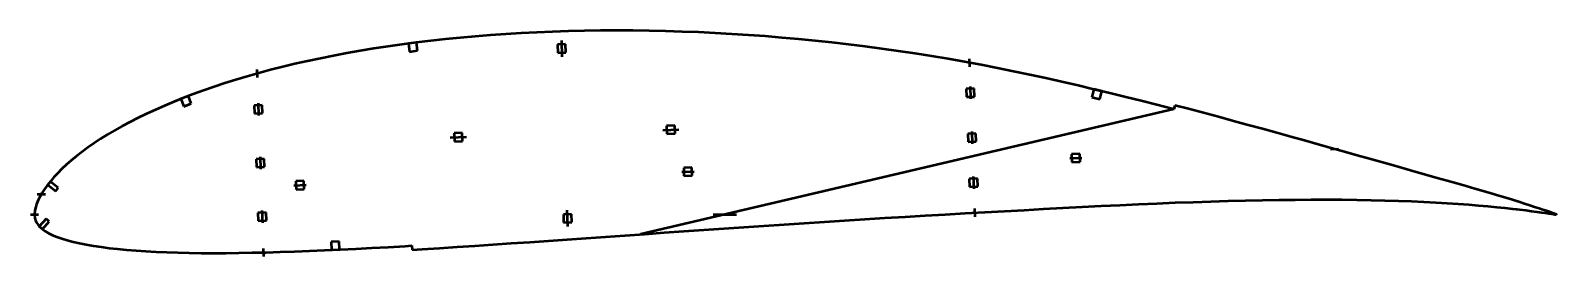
# Model space of a CAD drawing. Header units: metres. Extents: x -262 to 487, y -21 to 90.
import ezdxf

# ---------------------------------------------------------------- set-up
doc = ezdxf.new("R2010")
doc.units = ezdxf.units.M
for name, color, linetype, lineweight in [('FoilLayer', 1, 'Continuous', 50), ('StringerLayer', 1, 'Continuous', 50), ('SubLayer', 1, 'Continuous', 50)]:
    doc.layers.add(name, color=color, linetype=linetype, lineweight=lineweight)

msp = doc.modelspace()

# ---------------------------------------------------------------- linework, layer by layer
at = {"layer": 'FoilLayer'}
for p, q in [((1.86, 90.09), (-5.93, 89.84)), ((9.7, 90.26), (1.86, 90.09)), ((17.6, 90.37), (9.7, 90.26)), ((25.55, 90.43), (17.6, 90.37)), ((33.53, 90.4), (25.55, 90.43)), ((41.55, 90.29), (33.53, 90.4)), ((49.6, 90.11), (41.55, 90.29)), ((57.7, 89.86), (49.6, 90.11)), ((-86.88, 82.58), (-93.72, 81.54)), ((-79.93, 83.57), (-86.88, 82.58)), ((-72.9, 84.49), (-79.93, 83.57)), ((-65.77, 85.36), (-72.9, 84.49)), ((-58.56, 86.17), (-65.77, 85.36)), ((-51.28, 86.9), (-58.56, 86.17)), ((-43.91, 87.55), (-51.28, 86.9)), ((-36.45, 88.14), (-43.91, 87.55)), ((-28.91, 88.67), (-36.45, 88.14)), ((-21.31, 89.13), (-28.91, 88.67)), ((-13.64, 89.53), (-21.31, 89.13)), ((-5.93, 89.84), (-13.64, 89.53)), ((65.83, 89.55), (57.7, 89.86)), ((73.98, 89.17), (65.83, 89.55)), ((82.14, 88.71), (73.98, 89.17)), ((90.32, 88.18), (82.14, 88.71)), ((98.53, 87.57), (90.32, 88.18)), ((106.74, 86.91), (98.53, 87.57)), ((114.96, 86.17), (106.74, 86.91)), ((123.18, 85.36), (114.96, 86.17)), ((131.39, 84.5), (123.18, 85.36)), ((139.59, 83.55), (131.39, 84.5)), ((147.79, 82.53), (139.59, 83.55)), ((155.97, 81.44), (147.79, 82.53)), ((-126.34, 75.39), (-132.52, 74)), ((-120.03, 76.74), (-126.34, 75.39)), ((-113.61, 78.03), (-120.03, 76.74)), ((-107.08, 79.26), (-113.61, 78.03)), ((-100.45, 80.44), (-107.08, 79.26)), ((-93.72, 81.54), (-100.45, 80.44)), ((164.14, 80.29), (155.97, 81.44)), ((172.3, 79.07), (164.14, 80.29)), ((180.43, 77.78), (172.3, 79.07)), ((188.53, 76.43), (180.43, 77.78)), ((196.61, 75.01), (188.53, 76.43)), ((204.67, 73.52), (196.61, 75.01)), ((-156.02, 67.86), (-161.58, 66.22)), ((-150.32, 69.49), (-156.02, 67.86)), ((-144.5, 71.05), (-150.32, 69.49)), ((-138.57, 72.56), (-144.5, 71.05)), ((-132.52, 74), (-138.57, 72.56)), ((212.7, 71.97), (204.67, 73.52)), ((220.7, 70.36), (212.7, 71.97)), ((228.66, 68.71), (220.7, 70.36)), ((236.57, 66.98), (228.66, 68.71)), ((-177.46, 60.98), (-182.48, 59.15)), ((-172.3, 62.77), (-177.46, 60.98)), ((-167.01, 64.52), (-172.3, 62.77)), ((-161.58, 66.22), (-167.01, 64.52)), ((244.46, 65.2), (236.57, 66.98)), ((252.34, 63.37), (244.46, 65.2)), ((260.19, 61.51), (252.34, 63.37)), ((268, 59.63), (260.19, 61.51)), ((-196.71, 53.45), (-201.15, 51.49)), ((-192.12, 55.38), (-196.71, 53.45)), ((-187.37, 57.28), (-192.12, 55.38)), ((-182.48, 59.15), (-187.37, 57.28)), ((275.76, 57.74), (268, 59.63)), ((283.44, 55.82), (275.76, 57.74)), ((291.07, 53.88), (283.44, 55.82)), ((298.64, 51.92), (291.07, 53.88)), ((300, 53.63), (299.49, 51.7)), ((306.65, 51.89), (300, 53.63)), ((-213.61, 45.43), (-217.46, 43.38)), ((-209.6, 47.48), (-213.61, 45.43)), ((-205.45, 49.49), (-209.6, 47.48)), ((-201.15, 51.49), (-205.45, 49.49)), ((299.49, 51.7), (37.5, -9.72)), ((299.49, 51.7), (298.64, 51.92)), ((314.09, 49.91), (306.65, 51.89)), ((321.44, 47.94), (314.09, 49.91)), ((328.71, 45.95), (321.44, 47.94)), ((335.91, 43.98), (328.71, 45.95)), ((-224.67, 39.25), (-228.03, 37.15)), ((-221.15, 41.31), (-224.67, 39.25)), ((-217.46, 43.38), (-221.15, 41.31)), ((343.01, 42.03), (335.91, 43.98)), ((350.01, 40.1), (343.01, 42.03)), ((356.89, 38.2), (350.01, 40.1)), ((363.66, 36.31), (356.89, 38.2)), ((-237.19, 30.8), (-239.91, 28.7)), ((-234.29, 32.92), (-237.19, 30.8)), ((-231.23, 35.04), (-234.29, 32.92)), ((-228.03, 37.15), (-231.23, 35.04)), ((370.31, 34.44), (363.66, 36.31)), ((376.84, 32.61), (370.31, 34.44)), ((383.25, 30.82), (376.84, 32.61)), ((389.5, 29.06), (383.25, 30.82)), ((-244.84, 24.53), (-247.06, 22.43)), ((-242.46, 26.62), (-244.84, 24.53)), ((-239.91, 28.7), (-242.46, 26.62)), ((395.61, 27.34), (389.5, 29.06)), ((401.56, 25.66), (395.61, 27.34)), ((407.37, 24.02), (401.56, 25.66)), ((413.01, 22.43), (407.37, 24.02)), ((-252.74, 16.3), (-254.3, 14.32)), ((-251.01, 18.31), (-252.74, 16.3)), ((-249.11, 20.37), (-251.01, 18.31)), ((-247.06, 22.43), (-249.11, 20.37)), ((418.48, 20.88), (413.01, 22.43)), ((423.77, 19.39), (418.48, 20.88)), ((428.88, 17.93), (423.77, 19.39)), ((433.81, 16.54), (428.88, 17.93)), ((438.54, 15.19), (433.81, 16.54)), ((443.07, 13.9), (438.54, 15.19)), ((-257.93, 8.67), (-258.77, 6.97)), ((-256.89, 10.52), (-257.93, 8.67)), ((-255.68, 12.39), (-256.89, 10.52)), ((-254.3, 14.32), (-255.68, 12.39)), ((447.4, 12.65), (443.07, 13.9)), ((451.51, 11.45), (447.4, 12.65)), ((455.42, 10.3), (451.51, 11.45)), ((459.12, 9.2), (455.42, 10.3)), ((462.61, 8.14), (459.12, 9.2)), ((465.88, 7.13), (462.61, 8.14)), ((-260.5, 0.23), (-260.51, -0.17)), ((-260.32, 2), (-260.5, 0.23)), ((-259.97, 3.75), (-260.32, 2)), ((-259.48, 5.12), (-259.97, 3.75)), ((-258.77, 6.97), (-259.48, 5.12)), ((177.22, -0.54), (187.03, 0.03)), ((187.03, 0.03), (196.8, 0.61)), ((196.8, 0.61), (206.54, 1.17)), ((206.54, 1.17), (216.24, 1.7)), ((216.24, 1.7), (225.85, 2.21)), ((225.85, 2.21), (235.39, 2.72)), ((235.39, 2.72), (244.88, 3.24)), ((244.88, 3.24), (254.3, 3.73)), ((254.3, 3.73), (263.64, 4.18)), ((263.64, 4.18), (272.88, 4.61)), ((272.88, 4.61), (282.02, 5.03)), ((282.02, 5.03), (291.07, 5.45)), ((291.07, 5.45), (300.03, 5.82)), ((300.03, 5.82), (308.88, 6.14)), ((308.88, 6.14), (317.6, 6.43)), ((317.6, 6.43), (326.19, 6.7)), ((326.19, 6.7), (334.65, 6.93)), ((334.65, 6.93), (342.99, 7.1)), ((342.99, 7.1), (351.15, 7.22)), ((351.15, 7.22), (359.13, 7.29)), ((359.13, 7.29), (366.95, 7.34)), ((366.95, 7.34), (374.6, 7.35)), ((374.6, 7.35), (382.06, 7.3)), ((382.06, 7.3), (389.31, 7.2)), ((389.31, 7.2), (396.34, 7.07)), ((396.34, 7.07), (403.17, 6.92)), ((403.17, 6.92), (409.78, 6.72)), ((409.78, 6.72), (416.17, 6.48)), ((416.17, 6.48), (422.3, 6.2)), ((422.3, 6.2), (428.19, 5.92)), ((428.19, 5.92), (433.84, 5.6)), ((433.84, 5.6), (439.25, 5.26)), ((439.25, 5.26), (444.38, 4.87)), ((444.38, 4.87), (449.23, 4.47)), ((449.23, 4.47), (453.8, 4.07)), ((453.8, 4.07), (458.11, 3.68)), ((458.11, 3.68), (462.13, 3.27)), ((462.13, 3.27), (465.86, 2.86)), ((465.86, 2.86), (469.3, 2.45)), ((468.94, 6.19), (465.88, 7.13)), ((471.77, 5.3), (468.94, 6.19)), ((469.3, 2.45), (472.44, 2.06)), ((474.38, 4.46), (471.77, 5.3)), ((472.44, 2.06), (475.28, 1.68)), ((476.77, 3.68), (474.38, 4.46)), ((475.28, 1.68), (477.82, 1.34)), ((478.93, 2.96), (476.77, 3.68)), ((477.82, 1.34), (480.07, 1.02)), ((480.86, 2.32), (478.93, 2.96)), ((480.07, 1.02), (482.01, 0.74)), ((482.56, 1.75), (480.86, 2.32)), ((482.01, 0.74), (483.67, 0.5)), ((484.02, 1.25), (482.56, 1.75)), ((483.67, 0.5), (485.02, 0.3)), ((485.23, 0.83), (484.02, 1.25)), ((485.02, 0.3), (486.1, 0.14)), ((486.2, 0.49), (485.23, 0.83)), ((486.1, 0.14), (486.86, 0.02)), ((486.91, 0.24), (486.2, 0.49)), ((486.86, 0.02), (487.33, -0.05)), ((487.35, 0.09), (486.91, 0.24)), ((487.5, 0.04), (487.35, 0.09)), ((487.5, -0.08), (487.5, 0.04)), ((-260.51, -0.17), (-260.36, -1.77)), ((-260.36, -1.77), (-260.01, -2.9)), ((-260.01, -2.9), (-259.49, -4.01)), ((-259.49, -4.01), (-258.73, -5.12)), ((-258.73, -5.12), (-257.78, -6.2)), ((-257.78, -6.2), (-256.62, -7.25)), ((-256.62, -7.25), (-255.25, -8.24)), ((68.42, -7.55), (78.24, -6.89)), ((78.24, -6.89), (88.08, -6.22)), ((88.08, -6.22), (97.94, -5.54)), ((97.94, -5.54), (107.85, -4.87)), ((107.85, -4.87), (117.79, -4.22)), ((117.79, -4.22), (127.72, -3.59)), ((127.72, -3.59), (137.64, -2.97)), ((137.64, -2.97), (147.54, -2.33)), ((147.54, -2.33), (157.46, -1.71)), ((157.46, -1.71), (167.36, -1.12)), ((167.36, -1.12), (177.22, -0.54)), ((487.33, -0.05), (487.5, -0.08)), ((-255.25, -8.24), (-253.63, -9.18)), ((-253.63, -9.18), (-251.71, -10.08)), ((-251.71, -10.08), (-249.51, -10.96)), ((-249.51, -10.96), (-247.06, -11.82)), ((-247.06, -11.82), (-244.43, -12.64)), ((-244.43, -12.64), (-241.59, -13.4)), ((-241.59, -13.4), (-238.5, -14.1)), ((-238.5, -14.1), (-235.16, -14.75)), ((-235.16, -14.75), (-231.59, -15.37)), ((-44.11, -15.37), (-35.24, -14.76)), ((-35.24, -14.76), (-26.25, -14.15)), ((-26.25, -14.15), (-17.16, -13.55)), ((-17.16, -13.55), (-7.99, -12.92)), ((-7.99, -12.92), (1.28, -12.26)), ((1.28, -12.26), (10.66, -11.59)), ((10.66, -11.59), (20.12, -10.92)), ((20.12, -10.92), (29.66, -10.27)), ((29.66, -10.27), (39.25, -9.6)), ((39.25, -9.6), (48.9, -8.91)), ((48.9, -8.91), (58.63, -8.22)), ((58.63, -8.22), (68.42, -7.55)), ((-231.59, -15.37), (-227.84, -15.96)), ((-227.84, -15.96), (-223.88, -16.48)), ((-223.88, -16.48), (-219.69, -16.93)), ((-219.69, -16.93), (-215.27, -17.33)), ((-215.27, -17.33), (-210.62, -17.71)), ((-210.62, -17.71), (-205.79, -18.05)), ((-205.79, -18.05), (-200.78, -18.34)), ((-200.78, -18.34), (-195.57, -18.56)), ((-195.57, -18.56), (-190.15, -18.72)), ((-190.15, -18.72), (-184.5, -18.84)), ((-184.5, -18.84), (-178.67, -18.93)), ((-178.67, -18.93), (-172.67, -18.97)), ((-172.67, -18.97), (-166.49, -18.95)), ((-166.49, -18.95), (-160.11, -18.87)), ((-160.11, -18.87), (-153.51, -18.75)), ((-153.51, -18.75), (-146.73, -18.6)), ((-146.73, -18.6), (-139.81, -18.42)), ((-139.81, -18.42), (-132.72, -18.18)), ((-132.72, -18.18), (-125.45, -17.9)), ((-125.45, -17.9), (-117.99, -17.57)), ((-117.99, -17.57), (-110.36, -17.23)), ((-110.36, -17.23), (-102.6, -16.87)), ((-102.6, -16.87), (-94.71, -16.46)), ((-94.71, -16.46), (-86.65, -16)), ((-86.65, -16), (-78.43, -15.51)), ((-78.43, -15.51), (-75.12, -15.31)), ((-75.12, -15.31), (-75, -17.31)), ((-75, -17.31), (-69.93, -17.01)), ((-69.93, -17.01), (-61.44, -16.5)), ((-61.44, -16.5), (-52.84, -15.96)), ((-52.84, -15.96), (-44.11, -15.37))]:
    msp.add_line(p, q, dxfattribs=at)
at = {"layer": 'StringerLayer'}
for p, q in [((-72.76, 84.51), (-76.72, 83.99)), ((-76.72, 83.99), (-76.2, 80.02)), ((-72.23, 80.55), (-72.76, 84.51)), ((-76.2, 80.02), (-72.23, 80.55)), ((260.09, 61.53), (259.16, 57.64)), ((263.98, 60.6), (260.09, 61.53)), ((263.04, 56.71), (263.98, 60.6)), ((-184.92, 58.21), (-188.65, 56.78)), ((-188.65, 56.78), (-187.22, 53.05)), ((-187.22, 53.05), (-183.49, 54.48)), ((-183.49, 54.48), (-184.92, 58.21)), ((259.16, 57.64), (263.04, 56.71)), ((-252.81, 16.21), (-254.04, 14.63)), ((-248.88, 13.12), (-252.81, 16.21)), ((-254.04, 14.63), (-250.11, 11.55)), ((-250.11, 11.55), (-248.88, 13.12)), ((-254.85, -2.11), (-258.17, -5.85)), ((-258.17, -5.85), (-256.67, -7.18)), ((-256.67, -7.18), (-253.36, -3.44)), ((-253.36, -3.44), (-254.85, -2.11)), ((-110.77, -13.25), (-114.76, -13.42)), ((-114.76, -13.42), (-114.59, -17.42)), ((-110.59, -17.24), (-110.77, -13.25)), ((-114.59, -17.42), (-110.59, -17.24))]:
    msp.add_line(p, q, dxfattribs=at)
at = {"layer": 'SubLayer'}
for p, q in [((0.47, 83.64), (-3.53, 83.5)), ((-3.53, 83.5), (-3.39, 79.5)), ((-1.6, 85.56), (-1.32, 77.57)), ((0.61, 79.64), (0.47, 83.64)), ((-3.39, 79.5), (0.61, 79.64)), ((198.84, 76.58), (198.98, 72.58)), ((-151.19, 71.26), (-151.05, 67.26)), ((201.35, 61.91), (197.35, 61.77)), ((197.35, 61.77), (197.49, 57.77)), ((199.32, 62.84), (199.53, 56.84)), ((201.49, 57.91), (201.35, 61.91)), ((-148.58, 53.75), (-152.57, 53.61)), ((-152.57, 53.61), (-152.43, 49.61)), ((-150.61, 54.68), (-150.4, 48.68)), ((-148.44, 49.75), (-148.58, 53.75)), ((197.49, 57.77), (201.49, 57.91)), ((-152.43, 49.61), (-148.44, 49.75)), ((-56.22, 37.88), (-48.22, 38.16)), ((-50.29, 40.09), (-54.29, 39.95)), ((-54.29, 39.95), (-54.15, 35.95)), ((-50.15, 36.09), (-50.29, 40.09)), ((48.22, 41.53), (56.22, 41.81)), ((54.15, 43.73), (50.15, 43.59)), ((50.15, 43.59), (50.29, 39.6)), ((50.29, 39.6), (54.29, 39.74)), ((54.29, 39.74), (54.15, 43.73)), ((202.12, 39.8), (198.13, 39.66)), ((198.13, 39.66), (198.27, 35.66)), ((200.09, 40.73), (200.3, 34.73)), ((202.26, 35.8), (202.12, 39.8)), ((-54.15, 35.95), (-50.15, 36.09)), ((198.27, 35.66), (202.26, 35.8)), ((376.38, 32.11), (380.38, 32.25)), ((-147.66, 27.38), (-151.65, 27.24)), ((-151.65, 27.24), (-151.51, 23.25)), ((-151.51, 23.25), (-147.52, 23.38)), ((-149.69, 28.31), (-149.48, 22.32)), ((-147.52, 23.38), (-147.66, 27.38)), ((62.53, 23.15), (58.53, 23.01)), ((58.53, 23.01), (58.67, 19.01)), ((62.67, 19.15), (62.53, 23.15)), ((248.27, 27.64), (254.27, 27.85)), ((253.2, 29.81), (249.2, 29.67)), ((249.2, 29.67), (249.34, 25.67)), ((249.34, 25.67), (253.34, 25.81)), ((253.34, 25.81), (253.2, 29.81)), ((410.74, 22.55), (411.03, 23.5)), ((-128.14, 16.49), (-132.14, 16.35)), ((-132.14, 16.35), (-132, 12.36)), ((-128, 12.5), (-128.14, 16.49)), ((57.6, 20.98), (63.6, 21.19)), ((58.67, 19.01), (62.67, 19.15)), ((202.9, 17.69), (198.9, 17.55)), ((198.9, 17.55), (199.04, 13.55)), ((200.86, 18.62), (201.07, 12.62)), ((203.04, 13.69), (202.9, 17.69)), ((-259.19, 9.92), (-255.19, 10.06)), ((-133.07, 14.32), (-127.07, 14.53)), ((-132, 12.36), (-128, 12.5)), ((199.04, 13.55), (203.04, 13.69)), ((449.22, 11.6), (449.52, 12.56)), ((-262.5, 0), (-258.5, 0)), ((-146.73, 1.02), (-150.73, 0.88)), ((-150.73, 0.88), (-150.59, -3.12)), ((-148.77, 1.94), (-148.56, -4.05)), ((-146.59, -2.98), (-146.73, 1.02)), ((3.39, 0.19), (-0.61, 0.05)), ((-0.61, 0.05), (-0.47, -3.95)), ((1.6, -5.88), (1.32, 2.12)), ((3.53, -3.81), (3.39, 0.19)), ((73, 0), (84.5, 0)), ((201.41, 2.88), (201.55, -1.12)), ((407.75, 6.28), (407.83, 7.28)), ((447.71, 4.09), (447.82, 5.09)), ((467.61, 2.15), (467.74, 3.14)), ((468.37, 5.84), (468.68, 6.79)), ((-150.59, -3.12), (-146.59, -2.98)), ((-0.47, -3.95), (3.53, -3.81)), ((-148.12, -16.63), (-147.98, -20.63))]:
    msp.add_line(p, q, dxfattribs=at)

doc.saveas('drawing.dxf')
